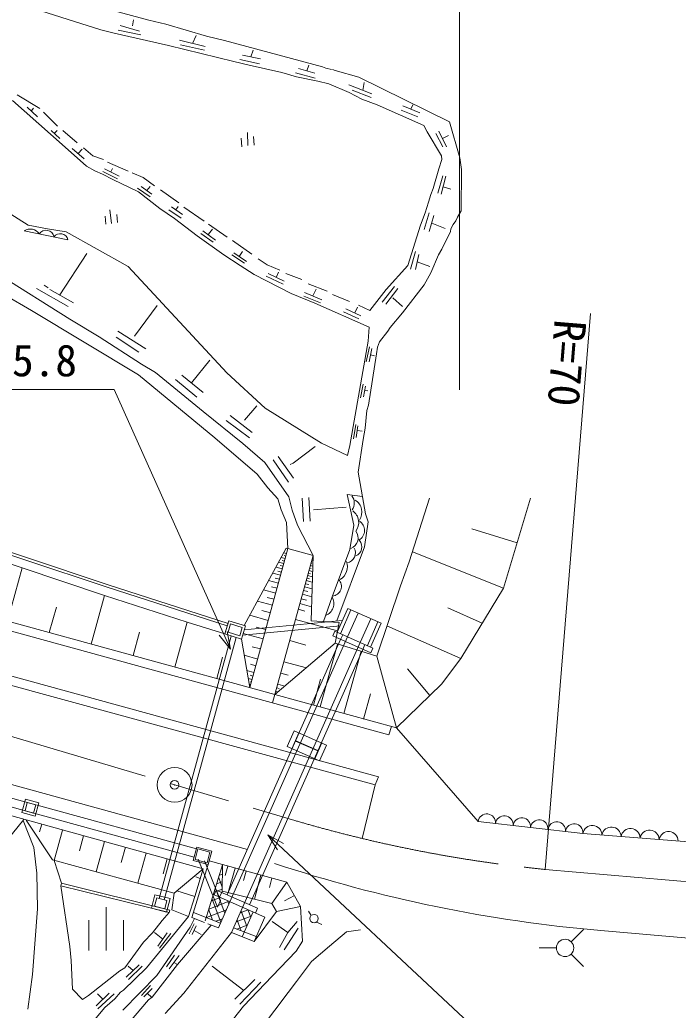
# Model space of a CAD drawing. Units: millimetres, scale not verified. Extents: x 40000 to 680000, y 20000 to 380000.
# Drawn here: x 257314 to 295237, y 257120 to 314175 of the extents above; entities that cross this region are included whole.
import ezdxf
from ezdxf.enums import TextEntityAlignment as Align

# ---------------------------------------------------------------- set-up
doc = ezdxf.new("R2010")
doc.units = ezdxf.units.MM
doc.header["$LTSCALE"] = 1000
doc.header["$PDMODE"] = 32
doc.header["$PDSIZE"] = 500
doc.linetypes.add('CHAIN', pattern=[18.5, 12, -1.5, 3.5, -1.5])
for name, color, linetype, lineweight in [('M-BGD', 7, 'Continuous', 13), ('M-BMK', 2, 'CHAIN', 13), ('M-STR-HTXT', 7, 'Continuous', 13), ('M-WORK', 1, 'Continuous', 13)]:
    doc.layers.add(name, color=color, linetype=linetype, lineweight=lineweight)
doc.styles.add('ＭＳ ゴシック', font='')
doc.styles.get('ＭＳ ゴシック').set_extended_font_data('MS Gothic')

msp = doc.modelspace()

# ---------------------------------------------------------------- linework, layer by layer
at = {"layer": 'M-BGD'}
for p, q in [((261979, 313591), (257380, 315048)), ((262743, 314693), (264737, 314155)), ((263085, 313855), (264216, 313521)), ((263861, 314169), (263803, 313825)), ((264737, 314155), (265719, 313927)), ((265719, 313927), (268068, 313232)), ((262757, 313401), (261979, 313591)), ((265870, 312688), (262757, 313401)), ((262980, 313577), (264276, 313303)), ((267464, 313269), (267265, 312812)), ((268068, 313232), (269100, 312991)), ((265870, 312688), (269636, 311766)), ((266508, 313004), (267982, 312630)), ((266573, 312729), (267956, 312423)), ((274743, 311462), (269100, 312991)), ((270145, 312135), (271182, 311921)), ((270762, 312429), (270626, 312035)), ((270521, 311560), (269636, 311766)), ((269995, 311893), (271119, 311644)), ((270521, 311560), (272405, 311144)), ((273839, 311232), (273964, 311558)), ((272405, 311144), (273260, 310893)), ((273200, 311127), (274328, 310814)), ((273373, 311364), (274305, 311100)), ((274743, 311462), (274934, 311383)), ((274934, 311383), (275260, 311303)), ((275325, 311308), (275470, 311250)), ((276839, 310872), (275470, 311250)), ((273260, 310893), (274479, 310646)), ((274479, 310646), (275111, 310477)), ((275111, 310477), (276289, 309979)), ((276270, 310436), (277586, 309904)), ((276839, 310872), (282059, 308289)), ((277157, 310563), (277078, 310110)), ((257163, 309846), (258473, 309064)), ((277011, 309599), (276289, 309979)), ((276465, 310115), (277561, 309693)), ((256899, 309532), (259921, 306833)), ((277895, 309271), (277011, 309599)), ((280584, 308086), (277895, 309271)), ((279954, 309270), (279834, 309033)), ((258326, 308587), (257730, 309134)), ((258109, 309085), (257967, 308917)), ((258675, 308860), (259487, 308043)), ((279275, 308970), (280240, 308580)), ((279383, 309215), (280348, 308825)), ((282059, 308289), (282661, 306221)), ((259616, 307331), (259111, 307801)), ((259463, 307807), (259291, 307633)), ((259791, 307791), (260612, 307093)), ((270423, 307688), (270442, 306925)), ((280584, 308086), (280776, 307721)), ((280776, 307721), (281608, 306348)), ((281275, 307623), (281677, 306848)), ((281443, 307764), (281897, 306866)), ((270064, 307362), (270105, 306855)), ((270771, 307461), (270811, 306954)), ((282012, 307513), (281659, 307337)), ((259921, 306833), (261154, 305734)), ((261025, 306168), (260322, 306767)), ((260676, 306466), (260911, 306732)), ((260975, 306803), (261529, 306331)), ((261529, 306331), (262133, 306127)), ((262357, 305980), (263559, 305464)), ((281626, 306134), (281457, 305588)), ((281608, 306348), (281626, 306134)), ((282661, 306221), (282751, 305556)), ((261154, 305734), (261629, 305470)), ((261629, 305470), (262072, 305291)), ((262664, 304972), (262072, 305291)), ((262101, 305429), (262943, 305018)), ((262186, 305591), (263037, 305169)), ((262646, 305615), (262547, 305415)), ((263793, 305363), (264423, 305093)), ((281123, 304463), (281457, 305588)), ((282751, 305556), (282743, 303172)), ((262664, 304972), (264147, 304257)), ((264423, 305093), (265064, 304601)), ((281687, 305193), (281385, 304192)), ((281848, 305163), (281591, 304123)), ((264092, 304469), (264823, 303977)), ((264147, 304257), (265374, 303304)), ((264296, 304575), (264924, 304140)), ((264820, 304573), (264629, 304345)), ((265415, 304387), (266477, 303637)), ((280852, 303670), (280981, 304106)), ((281123, 304463), (280981, 304106)), ((281697, 304553), (282145, 304422)), ((255039, 304086), (257788, 302347)), ((280852, 303670), (280667, 303056)), ((262494, 303230), (262600, 302432)), ((262896, 302965), (262933, 302501)), ((265374, 303304), (266227, 302735)), ((265890, 303234), (266609, 302740)), ((266056, 303395), (266676, 302956)), ((266444, 303426), (266293, 303227)), ((267931, 302584), (266771, 303391)), ((280396, 302345), (280667, 303056)), ((280902, 303049), (280596, 302090)), ((282743, 303172), (282525, 302797)), ((262224, 302869), (262261, 302405)), ((267539, 301731), (266227, 302735)), ((269262, 301657), (268181, 302410)), ((281167, 302900), (280901, 301987)), ((281040, 302466), (281817, 302153)), ((282436, 302596), (282266, 302385)), ((282525, 302797), (282436, 302596)), ((257570, 302021), (260087, 301509)), ((257788, 302347), (258909, 302136)), ((258909, 302136), (259976, 301959)), ((259976, 301959), (263558, 299957)), ((267741, 301858), (268460, 301363)), ((267855, 302024), (268578, 301487)), ((268186, 301820), (268418, 302121)), ((279657, 300024), (280396, 302345)), ((282129, 301972), (281629, 300963)), ((282150, 302133), (282129, 301972)), ((282266, 302385), (282150, 302133)), ((267539, 301731), (269071, 300632)), ((270682, 300669), (269557, 301452)), ((261172, 300703), (259617, 298328)), ((269639, 300745), (270364, 300256)), ((270148, 300833), (269946, 300538)), ((280112, 300820), (279810, 299819)), ((281629, 300963), (281433, 300639)), ((269071, 300632), (270011, 300027)), ((269533, 300638), (270258, 300149)), ((271036, 300414), (271561, 300053)), ((280294, 300664), (280109, 299800)), ((280202, 300236), (280931, 299964)), ((281433, 300639), (280991, 299592)), ((263558, 299957), (269234, 293832)), ((270011, 300027), (270818, 299498)), ((271561, 300053), (272296, 299749)), ((271621, 299551), (272548, 299115)), ((272219, 299635), (272084, 299333)), ((272639, 299560), (273559, 299209)), ((278417, 298640), (279657, 300024)), ((280991, 299592), (280609, 298906)), ((256088, 299499), (260194, 296937)), ((270818, 299498), (272941, 298402)), ((271505, 299412), (272477, 298938)), ((273918, 298969), (275014, 298548)), ((258269, 298698), (260093, 297664)), ((258721, 298881), (258946, 298729)), ((259038, 298645), (260415, 297879)), ((272941, 298402), (274305, 297851)), ((273703, 298475), (274714, 298046)), ((274389, 298662), (274194, 298264)), ((278417, 298640), (277481, 297427)), ((278887, 298810), (278195, 297905)), ((279081, 298698), (278389, 297794)), ((279361, 297289), (280609, 298906)), ((256474, 298303), (257988, 297433)), ((273678, 298261), (274643, 297871)), ((274305, 297851), (277438, 296473)), ((275327, 298352), (276313, 297954)), ((278806, 298167), (279356, 297659)), ((257988, 297433), (264145, 293715)), ((265228, 297716), (263919, 295955)), ((275959, 297351), (276840, 296954)), ((276102, 297519), (276954, 297127)), ((276764, 297623), (276608, 297286)), ((277481, 297427), (276823, 297731)), ((278651, 296456), (279361, 297289)), ((260194, 296937), (261889, 295920)), ((262967, 296244), (264578, 295227)), ((277438, 296473), (277379, 295663)), ((278513, 296236), (278027, 295621)), ((278651, 296456), (278513, 296236)), ((261889, 295920), (264319, 294335)), ((262868, 295888), (264169, 295030)), ((277379, 295663), (276320, 289648)), ((278027, 295621), (277921, 295308)), ((277263, 294472), (277449, 295335)), ((277599, 295248), (277435, 294468)), ((277921, 295308), (277857, 294930)), ((268256, 294561), (267195, 293267)), ((277857, 294930), (277399, 291981)), ((277519, 294868), (277738, 294815)), ((264319, 294335), (265130, 293866)), ((265130, 293866), (267882, 291619)), ((271441, 291810), (269234, 293832)), ((264145, 293715), (268555, 290088)), ((266291, 293449), (267519, 292443)), ((266653, 293711), (267880, 292706)), ((277099, 293189), (276933, 292397)), ((277224, 293071), (277115, 292453)), ((277180, 292825), (277351, 292796)), ((270153, 289760), (267882, 291619)), ((270957, 291930), (270259, 291109)), ((274691, 289793), (271441, 291810)), ((277301, 291666), (277213, 290650)), ((277399, 291981), (277301, 291666)), ((269199, 291088), (270552, 290094)), ((269431, 291371), (270697, 290410)), ((276664, 290865), (276526, 290029)), ((276791, 290780), (276692, 290121)), ((277026, 290474), (276752, 290523)), ((277094, 290004), (277213, 290650)), ((268555, 290088), (270979, 288008)), ((277094, 290004), (276805, 288115)), ((270154, 289765), (271427, 288680)), ((274330, 289589), (273067, 288626)), ((276182, 289066), (274691, 289793)), ((276320, 289648), (276182, 289066)), ((271904, 288823), (272796, 287535)), ((272194, 289016), (273086, 287771)), ((271427, 288680), (272816, 286703)), ((273067, 288626), (272885, 288549)), ((270979, 288008), (271596, 287204)), ((276805, 288115), (277232, 285707)), ((271596, 287204), (272171, 286588)), ((272171, 286588), (272359, 285953)), ((272816, 286703), (273010, 285928)), ((273573, 286621), (273651, 285268)), ((273955, 286651), (274030, 285298)), ((276164, 286828), (276551, 285060)), ((276164, 286828), (277052, 286723)), ((280918, 286626), (279747, 282955)), ((285181, 281439), (286730, 286612)), ((272359, 285953), (272668, 285224)), ((273010, 285928), (273311, 285057)), ((274239, 285952), (276119, 286101)), ((277232, 285707), (277373, 285249)), ((272760, 283709), (272668, 285224)), ((273311, 285057), (274207, 283312)), ((276551, 285060), (276317, 283657)), ((277373, 285249), (277175, 283818)), ((285962, 284046), (283348, 284845)), ((255735, 283696), (257602, 283069)), ((255783, 283838), (257649, 283212)), ((270233, 279285), (272664, 283736)), ((272760, 283709), (270563, 275706)), ((272664, 283736), (272760, 283709)), ((272760, 283709), (274207, 283312)), ((276317, 283657), (275302, 280941)), ((277175, 283818), (275566, 279548)), ((255576, 283222), (257443, 282595)), ((257602, 283069), (262348, 281486)), ((257649, 283212), (262395, 281629)), ((274207, 283312), (271877, 274826)), ((272602, 283135), (272370, 283198)), ((272563, 282990), (272430, 283026)), ((272682, 283424), (272518, 283469)), ((272642, 283279), (272543, 283306)), ((274088, 279557), (274207, 283312)), ((274127, 283023), (274197, 283004)), ((285181, 281439), (279927, 283519)), ((257443, 282595), (256604, 279538)), ((257443, 282595), (262193, 281011)), ((272440, 282545), (272069, 282647)), ((272523, 282845), (272222, 282928)), ((272482, 282695), (272314, 282741)), ((273968, 282444), (274177, 282387)), ((274008, 282589), (274095, 282565)), ((274048, 282734), (274187, 282695)), ((274088, 282878), (274140, 282864)), ((279747, 282955), (279243, 281574)), ((272212, 281714), (271645, 281870)), ((272338, 282173), (271879, 282299)), ((272275, 281944), (272019, 282014)), ((272389, 282359), (272182, 282416)), ((273809, 281866), (274158, 281770)), ((273849, 282010), (274006, 281967)), ((273889, 282155), (274168, 282078)), ((273929, 282300), (274051, 282266)), ((262348, 281486), (269266, 279256)), ((262395, 281629), (269311, 279399)), ((272057, 281147), (271355, 281339)), ((272134, 281430), (271817, 281518)), ((273654, 281301), (273897, 281234)), ((273714, 281517), (274146, 281398)), ((273762, 281691), (273957, 281638)), ((279243, 281574), (277875, 277519)), ((285181, 281439), (282717, 277374)), ((262193, 281011), (261425, 278215)), ((262193, 281011), (266956, 279475)), ((271960, 280796), (271568, 280904)), ((273521, 280816), (273822, 280734)), ((273595, 281085), (274132, 280937)), ((275302, 280941), (274802, 279508)), ((259418, 280346), (259014, 278877)), ((271864, 280445), (270997, 280683)), ((271745, 280011), (271260, 280145)), ((273356, 280215), (273729, 280112)), ((273448, 280548), (274114, 280365)), ((275596, 278892), (276204, 280263)), ((275779, 278811), (276387, 280182)), ((278124, 279412), (276204, 280263)), ((283955, 279416), (281973, 280294)), ((278572, 272988), (254574, 279577)), ((254706, 280059), (272009, 275308)), ((270244, 279034), (275890, 279579)), ((271626, 279578), (270554, 279872)), ((273195, 279629), (275610, 278966)), ((276190, 278629), (276799, 280000)), ((276922, 278304), (277530, 279675)), ((266956, 279475), (266246, 276891)), ((266956, 279475), (269122, 278796)), ((269361, 279559), (269122, 278796)), ((269459, 279371), (269310, 278894)), ((269361, 279559), (270315, 279260)), ((269459, 279371), (270127, 279162)), ((270127, 279162), (269978, 278684)), ((270315, 279260), (270076, 278496)), ((270147, 278723), (275762, 279265)), ((271479, 279042), (270922, 279195)), ((274088, 279557), (275700, 279447)), ((275700, 279447), (275477, 278256)), ((277333, 278122), (277941, 279493)), ((277516, 278041), (278124, 279412)), ((282717, 277374), (278464, 279264)), ((264207, 278904), (263835, 277553)), ((269482, 278677), (265334, 263558)), ((269771, 278598), (265625, 263484)), ((269122, 278796), (270076, 278496)), ((275794, 278476), (269266, 263759)), ((269310, 278894), (269978, 278684)), ((276190, 278629), (269419, 263363)), ((270076, 278496), (270563, 275706)), ((271331, 278506), (270178, 278822)), ((275459, 278953), (275337, 278679)), ((277531, 277706), (275337, 278679)), ((277653, 277980), (275459, 278953)), ((275916, 278750), (275794, 278476)), ((276922, 278304), (270150, 263039)), ((277074, 277908), (270546, 263191)), ((271173, 277929), (270691, 278062)), ((272009, 275308), (275477, 278256)), ((272860, 278409), (273794, 278153)), ((274613, 274594), (275607, 278216)), ((277875, 277519), (275477, 278256)), ((277196, 278183), (277074, 277908)), ((277653, 277980), (277531, 277706)), ((268996, 277462), (268657, 276229)), ((271015, 277352), (270238, 277566)), ((276970, 277797), (275984, 274205)), ((279004, 273388), (277875, 277519)), ((282717, 277374), (281598, 275901)), ((253912, 277166), (277969, 270561)), ((270908, 276964), (270611, 277046)), ((272526, 277190), (273821, 276834)), ((280924, 275248), (279639, 276781)), ((277778, 270095), (253761, 276663)), ((270801, 276576), (270391, 276688)), ((270689, 276165), (270472, 276225)), ((270745, 276371), (270588, 276414)), ((272348, 276542), (272772, 276425)), ((274638, 276197), (274227, 274700)), ((270609, 275876), (270529, 275898)), ((270649, 276021), (270575, 276041)), ((272114, 275692), (272247, 275656)), ((272170, 275894), (272573, 275783)), ((281598, 275901), (279004, 273388)), ((279004, 273388), (272009, 275308)), ((279004, 273388), (272009, 275308)), ((272059, 275491), (272184, 275456)), ((277516, 275353), (277115, 273895)), ((278572, 272988), (278721, 273465)), ((273114, 273222), (272708, 272308)), ((273388, 273100), (272982, 272186)), ((273114, 273222), (274978, 272395)), ((272708, 272308), (274573, 271480)), ((273199, 272626), (274479, 272058)), ((273207, 272644), (274487, 272076)), ((274704, 272516), (274299, 271602)), ((274978, 272395), (274573, 271480)), ((252305, 271359), (270430, 266382)), ((258102, 268989), (252107, 270636)), ((277778, 270095), (277969, 270561)), ((256805, 268833), (267351, 265937)), ((267482, 266414), (258102, 268989)), ((256504, 268405), (267884, 265272)), ((257502, 268041), (258121, 266502)), ((257685, 268073), (259191, 265782)), ((258453, 267393), (258573, 267829)), ((259299, 265752), (259778, 267498)), ((260744, 266294), (260983, 267167)), ((258121, 266502), (258296, 265016)), ((261710, 265091), (262189, 266836)), ((263155, 265632), (263394, 266505)), ((267299, 265747), (267511, 266518)), ((267511, 266518), (268379, 266279)), ((264120, 264429), (264600, 266174)), ((267574, 266407), (267409, 265809)), ((268268, 266216), (267574, 266407)), ((268104, 265619), (268268, 266216)), ((268379, 266279), (268167, 265508)), ((259191, 265782), (266203, 263857)), ((259299, 265752), (259710, 264437)), ((265565, 264970), (265805, 265843)), ((268227, 265702), (267222, 262454)), ((268167, 265508), (267299, 265747)), ((267409, 265809), (268104, 265619)), ((267590, 265823), (268710, 263057)), ((267955, 265722), (268880, 263439)), ((268998, 265490), (267999, 262260)), ((268224, 265718), (272693, 264491)), ((268960, 265367), (268995, 265277)), ((268963, 265377), (268997, 265390)), ((268998, 265490), (268974, 263965)), ((269138, 264880), (269288, 265426)), ((269322, 263896), (269710, 265310)), ((258296, 265016), (258341, 262965)), ((266203, 263857), (267884, 265272)), ((267884, 265272), (267389, 263672)), ((267711, 264713), (267449, 264795)), ((268770, 264750), (268978, 264208)), ((268813, 264890), (268990, 264958)), ((270196, 264590), (270346, 265136)), ((270823, 263523), (271202, 264901)), ((259710, 264437), (259674, 264292)), ((259674, 264292), (260191, 260789)), ((265915, 262744), (259674, 264292)), ((265951, 262889), (259710, 264437)), ((268662, 264403), (268983, 264527)), ((271688, 264180), (271838, 264726)), ((272693, 264491), (271834, 263271)), ((272693, 264491), (273486, 263098)), ((265093, 263773), (264898, 262998)), ((265966, 263553), (265093, 263773)), ((266203, 263857), (266069, 262898)), ((267389, 263672), (266361, 263990)), ((267389, 263672), (267035, 262526)), ((268361, 263430), (268859, 263622)), ((268626, 264043), (268504, 263769)), ((268733, 263667), (268504, 263769)), ((268512, 263917), (268976, 264096)), ((268579, 264133), (269128, 262708)), ((268855, 263942), (268626, 264043)), ((271430, 262471), (268733, 263667)), ((268974, 263965), (268824, 263627)), ((271003, 262989), (268855, 263942)), ((268982, 263981), (271834, 263271)), ((273127, 263728), (272566, 263416)), ((262289, 260562), (262289, 263062)), ((265080, 263106), (265202, 263591)), ((265661, 262960), (265080, 263106)), ((265202, 263591), (265784, 263444)), ((265784, 263444), (265661, 262960)), ((265770, 262777), (265966, 263553)), ((268211, 262943), (269377, 263393)), ((268388, 263516), (268898, 262191)), ((268880, 263439), (268710, 263057)), ((269419, 263363), (268754, 261865)), ((269275, 263438), (269357, 263225)), ((270150, 263039), (269506, 261587)), ((271834, 263271), (272102, 262800)), ((273486, 263098), (272102, 262800)), ((273486, 263098), (273599, 261093)), ((258341, 262965), (258045, 259173)), ((267035, 262526), (264620, 259570)), ((264898, 262998), (265770, 262777)), ((265509, 262286), (265915, 262744)), ((265951, 262889), (265915, 262744)), ((266069, 262898), (267035, 262526)), ((267222, 262454), (267960, 262171)), ((267311, 262742), (268876, 262140)), ((268060, 262457), (269214, 262901)), ((268197, 262899), (268422, 262314)), ((269783, 262211), (270641, 262542)), ((270012, 262729), (270473, 262906)), ((270056, 262827), (270387, 261969)), ((270748, 262784), (270113, 261353)), ((270450, 262916), (270616, 262487)), ((270814, 261083), (272102, 262800)), ((271430, 262471), (270814, 261083)), ((271003, 262989), (270881, 262714)), ((273949, 262830), (274100, 262582)), ((261289, 260562), (261289, 262312)), ((263289, 260562), (263289, 262312)), ((265509, 262286), (264952, 261579)), ((267123, 261911), (265198, 259112)), ((268333, 262027), (266405, 259758)), ((267348, 262086), (267067, 261510)), ((267123, 261911), (267372, 262397)), ((267480, 261976), (267250, 261482)), ((268146, 262099), (268754, 261865)), ((268613, 262241), (268984, 262384)), ((269807, 261792), (270411, 262025)), ((269827, 262310), (270064, 261693)), ((271849, 262224), (272757, 261601)), ((273294, 262232), (272757, 261601)), ((274701, 262053), (274411, 262200)), ((264952, 261579), (264447, 261037)), ((265081, 261598), (265546, 261219)), ((265256, 260806), (265794, 261571)), ((266006, 261546), (265353, 260687)), ((269506, 261587), (266764, 258104)), ((267753, 261476), (267357, 261713)), ((269506, 261587), (270814, 261083)), ((269627, 261861), (270936, 261358)), ((272757, 261601), (272263, 260737)), ((273348, 261843), (272544, 260590)), ((276129, 261634), (275150, 260800)), ((276930, 261749), (276129, 261634)), ((260191, 260789), (260274, 259978)), ((264447, 261037), (263359, 259556)), ((273599, 261093), (273239, 260518)), ((275150, 260800), (274117, 259921)), ((266226, 260296), (265770, 259622)), ((266489, 260274), (265914, 259506)), ((271848, 259080), (273239, 260518)), ((260274, 259978), (260353, 258332)), ((263444, 259023), (264193, 259740)), ((263552, 259664), (263842, 259404)), ((263582, 258886), (264371, 259648)), ((266405, 259758), (264940, 257873)), ((266179, 259867), (266405, 259758)), ((268397, 259657), (270210, 258253)), ((274117, 259921), (273246, 258777)), ((258045, 259173), (257774, 257176)), ((263068, 259380), (261262, 257972)), ((263359, 259556), (263068, 259380)), ((265198, 259112), (263256, 257127)), ((264620, 259570), (263291, 258280)), ((271848, 259080), (270201, 257349)), ((264832, 258535), (264320, 257976)), ((270845, 258884), (269704, 257749)), ((271197, 258728), (269981, 257466)), ((273246, 258777), (272769, 258141)), ((260925, 257736), (260353, 258332)), ((260925, 257736), (261262, 257972)), ((262456, 258108), (261708, 257368)), ((261793, 258072), (262100, 257756)), ((262756, 258065), (261807, 257191)), ((263122, 258157), (262779, 257780)), ((263122, 258157), (263291, 258280)), ((264932, 258374), (264464, 257889)), ((264672, 258083), (264905, 257875)), ((266764, 258104), (265694, 256926)), ((272769, 258141), (271233, 256112)), ((262779, 257780), (262218, 257273)), ((264723, 257719), (263315, 256051)), ((264723, 257719), (264940, 257873)), ((270201, 257349), (269046, 255893)), ((262218, 257273), (260915, 255729))]:
    msp.add_line(p, q, dxfattribs=at)
for points in [[(257429, 268503), (258201, 268291), (258412, 269062), (257641, 269274)], [(257429, 268500), (258200, 268289), (258412, 269060), (257641, 269272)], [(257613, 268605), (258095, 268473), (258228, 268955), (257746, 269087)], [(257614, 268607), (258096, 268475), (258228, 268957), (257746, 269090)]]:
    msp.add_lwpolyline(points, close=True, dxfattribs=at)
msp.add_lwpolyline([(253875, 266422), (256240, 266498), (257553, 268103)], dxfattribs=at)
for centre, radius in [((266232, 270099), 1000), ((274260, 262395), 246)]:
    msp.add_circle(centre, radius, dxfattribs=at)
for centre, radius, start, end in [((257909, 301479), 640, 34.9756, 122.0396), ((258823, 301583), 470, 10.9362, 146.0789), ((259646, 301394), 456, 14.6032, 142.412), ((275865, 286341), 716, 325.9463, 35.7102), ((276224, 285818), 794, 324.7446, 59.7554), ((276012, 285216), 824, 322.265, 54.2402), ((276546, 284757), 628, 298.072, 58.6668), ((276172, 284321), 629, 288.6144, 38.4155), ((276448, 283811), 566, 292.1502, 39.6861), ((276062, 283466), 586, 281.5377, 28.0352), ((275344, 282653), 840, 300.9358, 21.8939), ((275267, 281537), 569, 274.6643, 44.4178), ((274657, 280556), 747, 291.2114, 29.622)]:
    msp.add_arc(centre, radius, start, end, dxfattribs=at)
msp.add_point((266232, 270099), dxfattribs=at)
at = {"layer": 'M-BMK'}
for p, q in [((253025, 274011), (273150, 268051)), ((287578, 265228), (336523, 260983))]:
    msp.add_line(p, q, dxfattribs=at)
msp.add_arc((295439, 343699), 78864, 253.58233, 264.27908, dxfattribs=at)
at = {"layer": 'M-STR-HTXT'}
for p, q in [((282643, 292853), (282643, 351979)), ((262749, 292887), (242793, 292887)), ((269443, 277922), (262749, 292887)), ((269443, 277922), (268806, 278733)), ((269443, 277922), (269263, 278937)), ((277038, 267012), (277778, 270095)), ((271596, 267219), (298450, 242120)), ((271596, 267219), (272156, 266354)), ((271596, 267219), (272498, 266719))]:
    msp.add_line(p, q, dxfattribs=at)
at = {"layer": 'M-WORK'}
for p, q in [((287578, 265228), (290188, 297258)), ((283710, 267985), (279004, 273388)), ((289785, 261768), (289078, 261061)), ((290789, 261708), (336566, 257670)), ((287225, 260707), (288225, 260707)), ((289078, 260353), (289785, 259646))]:
    msp.add_line(p, q, dxfattribs=at)
msp.add_lwpolyline([(339265, 263104), (333302, 263808), (296335, 266777), (289749, 267306), (283710, 267985)], dxfattribs=at)
msp.add_circle((288725, 260707), 500, dxfattribs=at)
for centre, radius, start, end in [((284213, 267922), 506, 354.3086, 172.8538), ((285219, 267809), 506, 354.3086, 172.8538), ((286226, 267696), 506, 354.3086, 172.8538), ((287232, 267582), 506, 354.3086, 172.8538), ((288239, 267469), 506, 354.3086, 172.8538), ((289245, 267356), 506, 354.3086, 172.8538), ((290294, 267209), 553, 0.9259, 169.9002), ((291391, 267121), 553, 0.9259, 169.9002), ((292489, 267033), 553, 0.9259, 169.9002), ((293586, 266945), 553, 0.9259, 169.9002), ((294684, 266857), 553, 0.9259, 169.9002), ((297900, 344026), 82624, 251.71855, 265.06309)]:
    msp.add_arc(centre, radius, start, end, dxfattribs=at)
msp.add_open_spline([(280143, 244871), (283265, 246149), (284118, 246513), (286618, 247673), (289630, 249071), (291360, 249798), (294197, 251524), (295926, 252576), (296739, 253399), (298408, 254544), (299815, 255509), (300476, 256304), (302056, 256951), (303999, 257745), (305224, 257936), (307321, 258026), (310007, 258142), (311496, 257624), (314171, 257347), (316760, 257078), (318197, 256787), (320794, 256611), (325496, 256292), (328142, 256366), (332853, 256215), (336300, 256104), (338237, 256180), (341678, 255938), (344571, 255734), (346180, 255479), (349058, 255116), (353324, 254578), (355674, 253992), (359944, 253489), (362170, 253227), (363419, 253085), (365656, 252935), (368670, 252734), (370362, 252671), (373380, 252533), (374868, 252465), (375711, 252557), (377190, 252383), (378210, 252263), (378828, 252316), (379780, 251933), (380735, 251549), (381233, 251119), (381837, 250285), (382346, 249584), (382437, 249067), (382693, 248239), (382895, 247585), (382846, 247179), (383031, 246521), (383291, 245594), (383457, 245072), (383881, 244208), (384421, 243107), (384776, 242726), (385681, 241636)], degree=3, knots=[0, 0, 0, 0, 1, 1, 1, 2, 2, 2, 3, 3, 3, 4, 4, 4, 5, 5, 5, 6, 6, 6, 7, 7, 7, 8, 8, 8, 9, 9, 9, 10, 10, 10, 11, 11, 11, 12, 12, 12, 13, 13, 13, 14, 14, 14, 15, 15, 15, 16, 16, 16, 17, 17, 17, 18, 18, 18, 19, 19, 19, 20, 20, 20, 20], dxfattribs=at)

# ---------------------------------------------------------------- texts
at = {"layer": 'M-STR-HTXT', "style": 'ＭＳ ゴシック'}
msp.add_text('HPφ300 L=15.8', height=1833, dxfattribs=at).set_placement((252177, 293087), align=Align.BOTTOM_CENTER)
at = {"layer": 'M-WORK', "style": 'ＭＳ ゴシック'}
msp.add_text('R=70', height=1833, rotation=265.341, dxfattribs=at).set_placement((289749, 294325), align=Align.TOP_CENTER)

doc.saveas('drawing.dxf')
